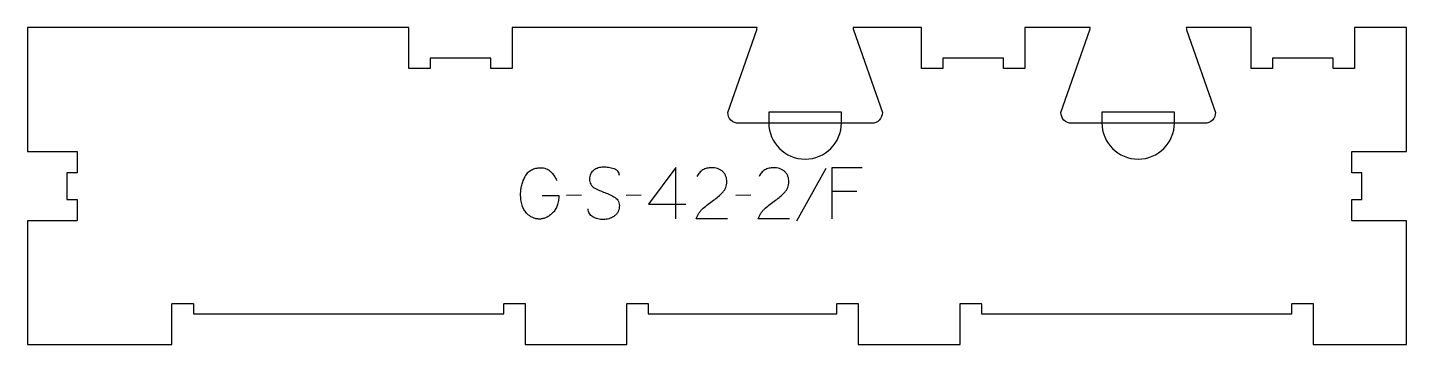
# Model space of a CAD drawing. Extents: x 0 to 807, y 0 to 186.
import ezdxf

# ---------------------------------------------------------------- set-up
doc = ezdxf.new("R2010")
doc.units = 0
for name, color, linetype in [('1_ANYTOOL_1MMDEEP_LABELS_S', 2, 'CONTINUOUS'), ('4_ANYTOOL_CUTTHROUGH_OUTSI', 5, 'CONTINUOUS'), ('5_ANYTOOL_HALF_MILL_9MM_IN', 3, 'CONTINUOUS')]:
    doc.layers.add(name, color=color, linetype=linetype)

msp = doc.modelspace()

# ---------------------------------------------------------------- linework, layer by layer
at = {"layer": '1_ANYTOOL_1MMDEEP_LABELS_S'}
for p, q in [((467.119028, 102.973801), (449.933314, 72.202373)), ((485.204742, 89.473801), (470.719028, 89.473801)), ((324.061885, 87.330944), (315.276171, 87.24523)), ((359.119028, 87.330944), (350.333314, 87.24523)), ((363.404742, 82.102373), (385.176171, 82.102373)), ((423.319028, 87.330944), (414.533314, 87.24523))]:
    msp.add_line(p, q, dxfattribs=at)
for points in [[(301.176171, 87.24523), (310.947599, 87.202373, -0.031732), (310.679489, 84.194971, -0.048764), (309.935099, 81.277373, -0.050291), (308.825387, 78.966865, -0.060119), (307.240456, 76.959515, -0.036578), (305.508437, 75.473099, -0.050793), (303.549385, 74.313087, -0.051881), (301.596368, 73.645342, -0.053919), (299.547599, 73.402373, -0.055881), (297.512452, 73.609317, -0.055271), (295.572599, 74.259515, -0.05403), (293.646623, 75.418709, -0.038531), (291.961885, 76.916658, -0.067281), (290.414172, 79.027672, -0.049165), (289.390456, 81.448801, -0.047412), (288.71753, 84.65272, -0.028075), (288.533314, 87.930944, -0.03109), (288.70084, 90.622524, -0.031496), (289.202956, 93.272015, -0.031425), (290.053829, 95.90026, -0.02824), (291.211885, 98.409515, -0.064555), (292.740688, 100.56104, -0.078906), (294.806528, 102.186301, -0.076878), (297.430129, 103.160851, -0.050594), (300.233314, 103.44523, -0.039946), (301.892875, 103.312433, -0.052714), (303.495814, 102.877373, -0.053511), (304.879011, 102.162038, -0.05153), (306.083314, 101.173801, -0.040443), (308.123537, 98.750659, -0.04035), (309.747599, 96.030944)], [(346.304742, 98.859515, 0.071867), (346.111629, 100.196122, 0.100684), (345.485099, 101.377373, 0.047558), (345.010546, 101.853823, 0.038563), (344.460546, 102.242551, 0.037928), (343.763358, 102.590019, 0.026634), (343.026171, 102.84523, 0.028461), (340.002837, 103.531212, 0.041577), (336.919028, 103.788087, 0.036938), (335.416668, 103.676947, 0.041531), (333.951171, 103.33273, 0.041583), (332.573794, 102.755521, 0.038125), (331.304742, 101.966658, 0.057611), (330.234589, 100.974754, 0.065808), (329.440456, 99.754158, 0.06469), (328.96296, 98.294604, 0.046778), (328.819028, 96.759515, 0.052235), (328.981384, 95.209673, 0.075448), (329.526171, 93.759515, 0.076671), (330.442263, 92.586463, 0.061023), (331.647599, 91.702373, 0.021951), (334.676453, 90.175027, 0.018213), (337.819028, 88.89523, -0.02405), (340.920512, 87.589768, -0.02981), (343.861885, 85.959515, -0.068439), (345.003187, 84.993585, -0.079282), (345.811885, 83.741658, -0.076308), (346.236885, 82.162976, -0.047772), (346.261885, 80.516658, -0.046243), (345.96865, 78.835699, -0.06359), (345.319028, 77.264873, -0.064671), (344.346204, 75.980684, -0.057073), (343.090456, 74.966658, -0.067522), (340.122148, 73.603748, -0.070793), (336.897599, 73.102373, -0.064027), (333.758584, 73.464888, -0.070447), (330.833314, 74.64523, -0.054374), (329.674896, 75.494862, -0.074742), (328.776171, 76.605944, -0.075199), (328.253163, 77.912322, -0.057737), (328.090456, 79.316658)], [(409.604742, 73.488087), (391.304742, 73.530944, -0.034491), (391.96752, 75.278276, -0.037732), (392.874385, 76.911301, -0.037744), (394.013679, 78.385937, -0.03482), (395.354742, 79.680944, -0.00859), (398.313967, 82.079527, -0.008791), (401.354742, 84.373801, 0.020588), (404.174031, 86.607244, 0.025206), (406.776171, 89.088087, 0.046908), (407.796766, 90.389329, 0.051091), (408.544028, 91.863087, 0.050722), (408.992761, 93.511261, 0.041139), (409.133314, 95.216658, 0.039396), (408.990669, 97.024244, 0.058519), (408.501171, 98.763087, 0.060358), (407.710613, 100.170203, 0.061397), (406.604742, 101.34523, 0.048006), (405.248785, 102.267189, 0.045901), (403.744028, 102.92023, 0.045216), (402.003967, 103.322789, 0.034258), (400.219028, 103.44523, 0.055622), (397.584457, 103.151242, 0.079896), (395.140456, 102.17023, 0.080617), (393.171069, 100.50453, 0.060287), (391.733314, 98.34523)], [(445.904742, 73.488087), (427.604742, 73.530944, -0.034491), (428.26752, 75.278276, -0.037732), (429.174385, 76.911301, -0.037744), (430.313679, 78.385937, -0.03482), (431.654742, 79.680944, -0.00859), (434.613967, 82.079527, -0.008791), (437.654742, 84.373801, 0.020588), (440.474031, 86.607244, 0.025206), (443.076171, 89.088087, 0.046908), (444.096766, 90.389329, 0.051091), (444.844028, 91.863087, 0.050722), (445.292761, 93.511261, 0.041139), (445.433314, 95.216658, 0.039396), (445.290669, 97.024244, 0.058519), (444.801171, 98.763087, 0.060358), (444.010613, 100.170203, 0.061397), (442.904742, 101.34523, 0.048006), (441.548785, 102.267189, 0.045901), (440.044028, 102.92023, 0.045216), (438.303967, 103.322789, 0.034258), (436.519028, 103.44523, 0.055622), (433.884457, 103.151242, 0.079896), (431.440456, 102.17023, 0.080617), (429.471069, 100.50453, 0.060287), (428.033314, 98.34523)]]:
    msp.add_lwpolyline(points, format="xyb", dxfattribs=at)
for points in [[(379.390456, 73.44523), (379.433314, 103.488087), (363.404742, 82.102373)], [(488.376171, 103.44523), (470.719028, 103.44523), (470.719028, 73.44523)]]:
    msp.add_lwpolyline(points, dxfattribs=at)
at = {"layer": '4_ANYTOOL_CUTTHROUGH_OUTSI'}
msp.add_lwpolyline([(695.162133, 135.75, -0.414214), (688.912133, 129.5), (610.912133, 129.5, -0.414214), (604.662133, 135.75, -0.084368), (604.676168, 135.832588), (621.575281, 184.116195, 0.061178), (621.806695, 185.5), (583.596133, 185.5), (583.596133, 161.75, -0.414214), (583.346133, 161.5), (571.346133, 161.5, -0.414214), (571.096133, 161.75), (571.096133, 167.5), (535.596133, 167.5), (535.596133, 161.75, -0.414214), (535.346133, 161.5), (523.346133, 161.5, -0.414214), (523.096133, 161.75), (523.096133, 185.5), (483.11157, 185.5, 0.061784), (483.346564, 184.10513), (500.242097, 135.832588, -0.084368), (500.256133, 135.75, -0.414214), (494.006133, 129.5), (416.006133, 129.5, -0.414214), (409.756133, 135.75, -0.084368), (409.770168, 135.832588), (426.669281, 184.116195, 0.061178), (426.900695, 185.5), (283.595793, 185.5), (283.595793, 161.75, -0.414214), (283.345793, 161.5), (271.345793, 161.5, -0.414214), (271.095793, 161.75), (271.095793, 167.5), (235.595793, 167.5), (235.595793, 161.75, -0.414214), (235.345793, 161.5), (223.345793, 161.5, -0.414214), (223.095793, 161.75), (223.095793, 185.5), (0, 185.5), (0.006223, 112.940625), (28.756244, 112.940625, -0.414366), (29.006244, 112.690495), (28.999979, 100.690475, -0.414061), (28.749979, 100.440605), (23.006244, 100.440605), (23.006244, 84.940605), (28.749979, 84.940605, -0.414061), (28.999979, 84.690736), (29.006244, 72.690716, -0.414366), (28.756244, 72.440586), (0.006222, 72.440586), (0, 0), (84.499979, 0), (84.499979, 23.75, -0.414214), (84.749979, 24), (96.749979, 24, -0.414214), (96.999979, 23.75), (96.999979, 18), (278.736797, 18), (278.736797, 23.75, -0.414214), (278.986797, 24), (290.986797, 24, -0.414214), (291.236797, 23.75), (291.236797, 0), (350.736797, 0), (350.736797, 23.75, -0.414214), (350.986797, 24), (362.986797, 24, -0.414214), (363.236797, 23.75), (363.236797, 18), (473.642797, 18), (473.642797, 23.75, -0.414214), (473.892797, 24), (485.892797, 24, -0.414214), (486.142797, 23.75), (486.142797, 0), (545.642797, 0), (545.642797, 23.75, -0.414214), (545.892797, 24), (557.892797, 24, -0.414214), (558.142797, 23.75), (558.142797, 18), (739.879616, 18), (739.879616, 23.75, -0.414214), (740.129616, 24), (752.129616, 24, -0.414214), (752.379616, 23.75), (752.379616, 0), (806.879616, 0), (806.879616, 72.440586), (775.123351, 72.440586, -0.414366), (774.873351, 72.690716), (774.879616, 84.690736, -0.414061), (775.129616, 84.940605), (780.873351, 84.940605), (780.873351, 100.440605), (775.129616, 100.440605, -0.414061), (774.879616, 100.690475), (774.873351, 112.690495, -0.414366), (775.123351, 112.940625), (806.879616, 112.940625), (806.879616, 185.5), (776.548865, 185.5), (776.548865, 161.75, -0.414214), (776.298865, 161.5), (764.298865, 161.5, -0.414214), (764.048865, 161.75), (764.048865, 167.5), (728.548865, 167.5), (728.548865, 161.75, -0.414214), (728.298865, 161.5), (716.298865, 161.5, -0.414214), (716.048865, 161.75), (716.048865, 185.5), (678.01757, 185.5, 0.061784), (678.252564, 184.10513), (695.148097, 135.832588, -0.084368)], format="xyb", close=True, dxfattribs=at)
at = {"layer": '5_ANYTOOL_HALF_MILL_9MM_IN'}
for points in [[(433.756133, 129.75, 1), (476.256133, 129.75), (476.256133, 136), (433.756133, 136)], [(628.662133, 129.75, 1), (671.162133, 129.75), (671.162133, 136), (628.662133, 136)]]:
    msp.add_lwpolyline(points, format="xyb", close=True, dxfattribs=at)

doc.saveas('drawing.dxf')
